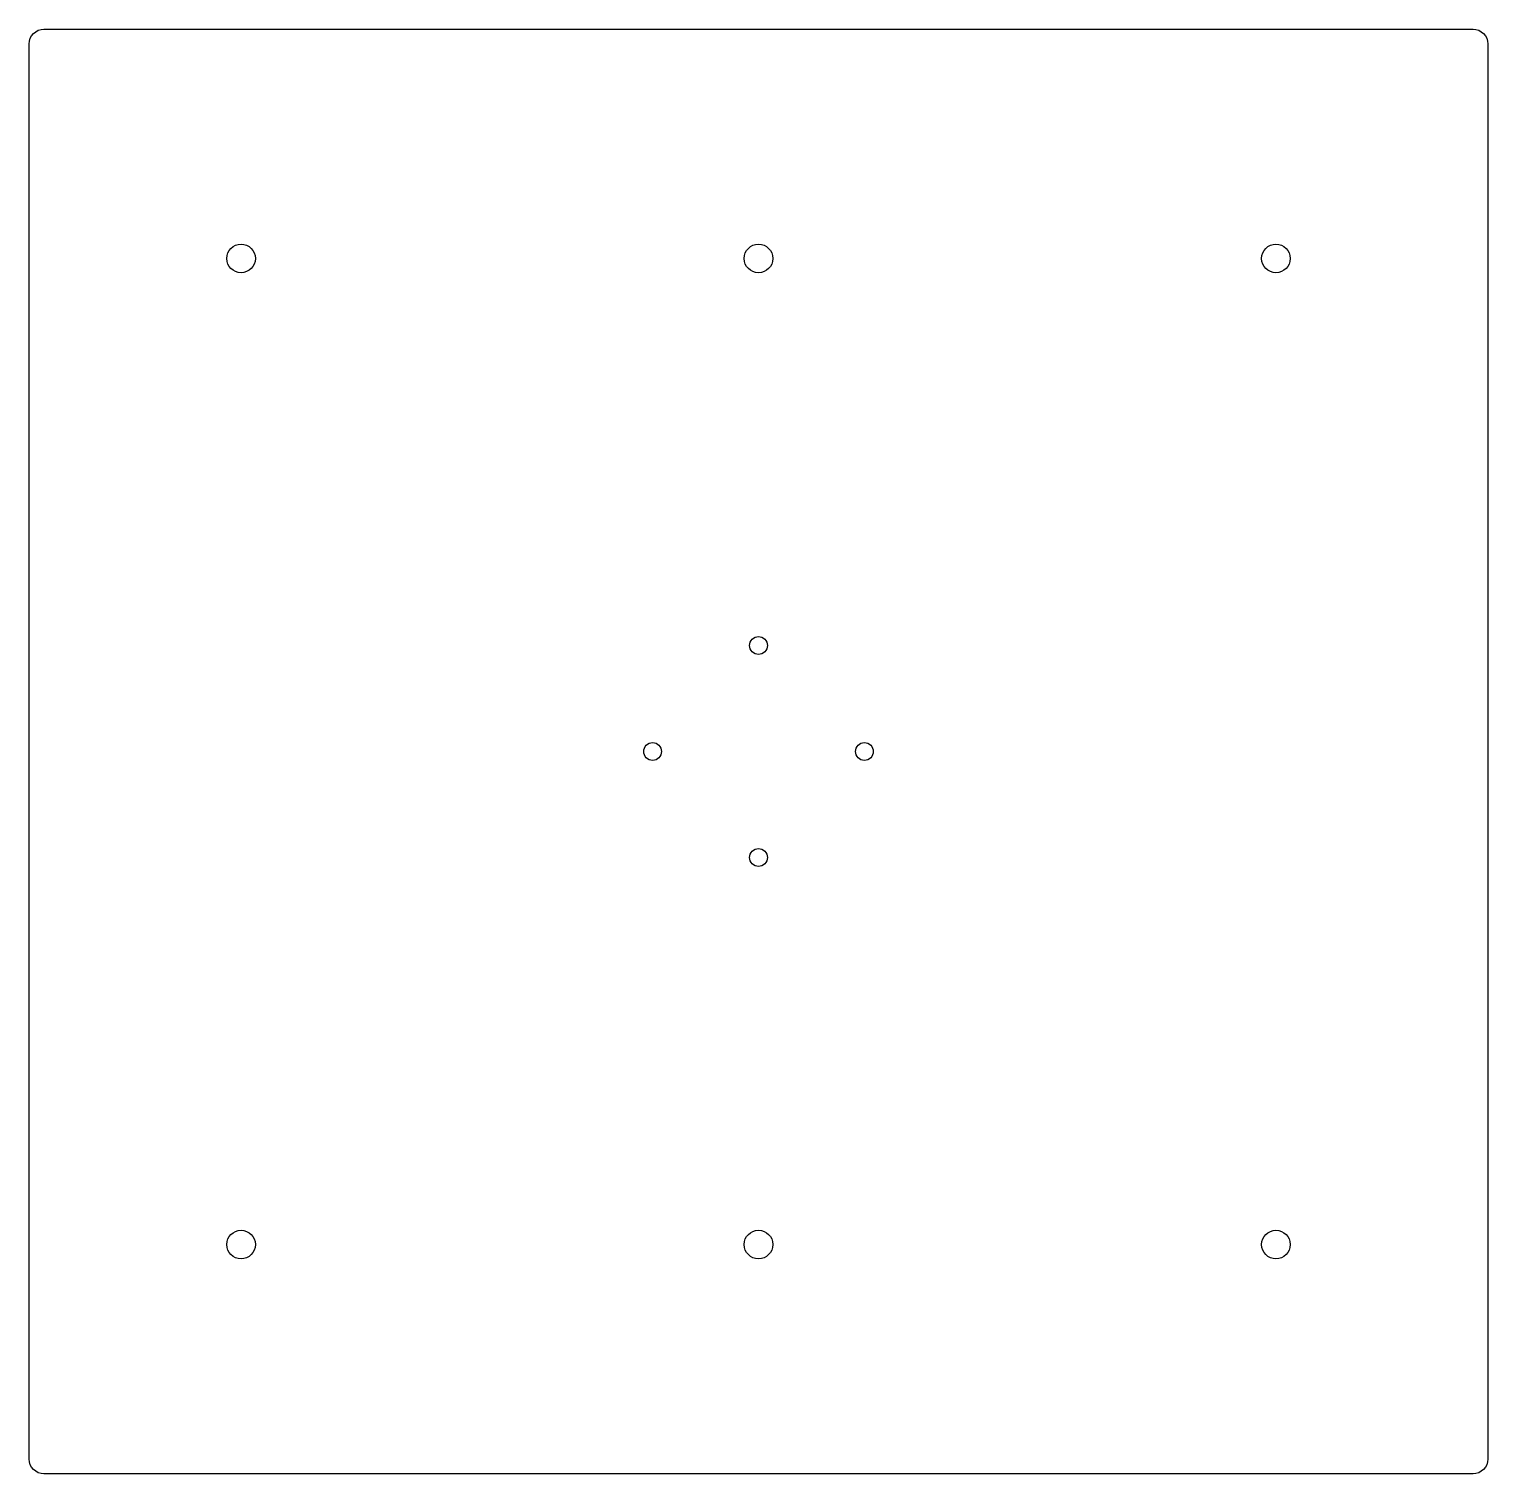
# Model space of a CAD drawing. Header units: millimetres. Extents: x -304 to -8, y 5 to 298.
import ezdxf

# ---------------------------------------------------------------- set-up
doc = ezdxf.new("R2010")
doc.units = ezdxf.units.MM
doc.layers.get('0').update_dxf_attribs({"linetype": 'CONTINUOUS'})

msp = doc.modelspace()

# ---------------------------------------------------------------- linework, layer by layer
msp.add_lwpolyline([(-8, 8, -0.414214), (-11, 5), (-301, 5, -0.414214), (-304, 8), (-304, 295, -0.414214), (-301, 298), (-11, 298, -0.414214), (-8, 295)], format="xyb", close=True)
for centre, radius in [((-261, 251.5), 2.9), ((-156, 251.5), 2.9), ((-51, 251.5), 2.9), ((-156, 173), 1.8), ((-177.5, 151.5), 1.8), ((-134.5, 151.5), 1.8), ((-156, 130), 1.8), ((-261, 51.5), 2.9), ((-156, 51.5), 2.9), ((-51, 51.5), 2.9)]:
    msp.add_circle(centre, radius)

doc.saveas('drawing.dxf')
